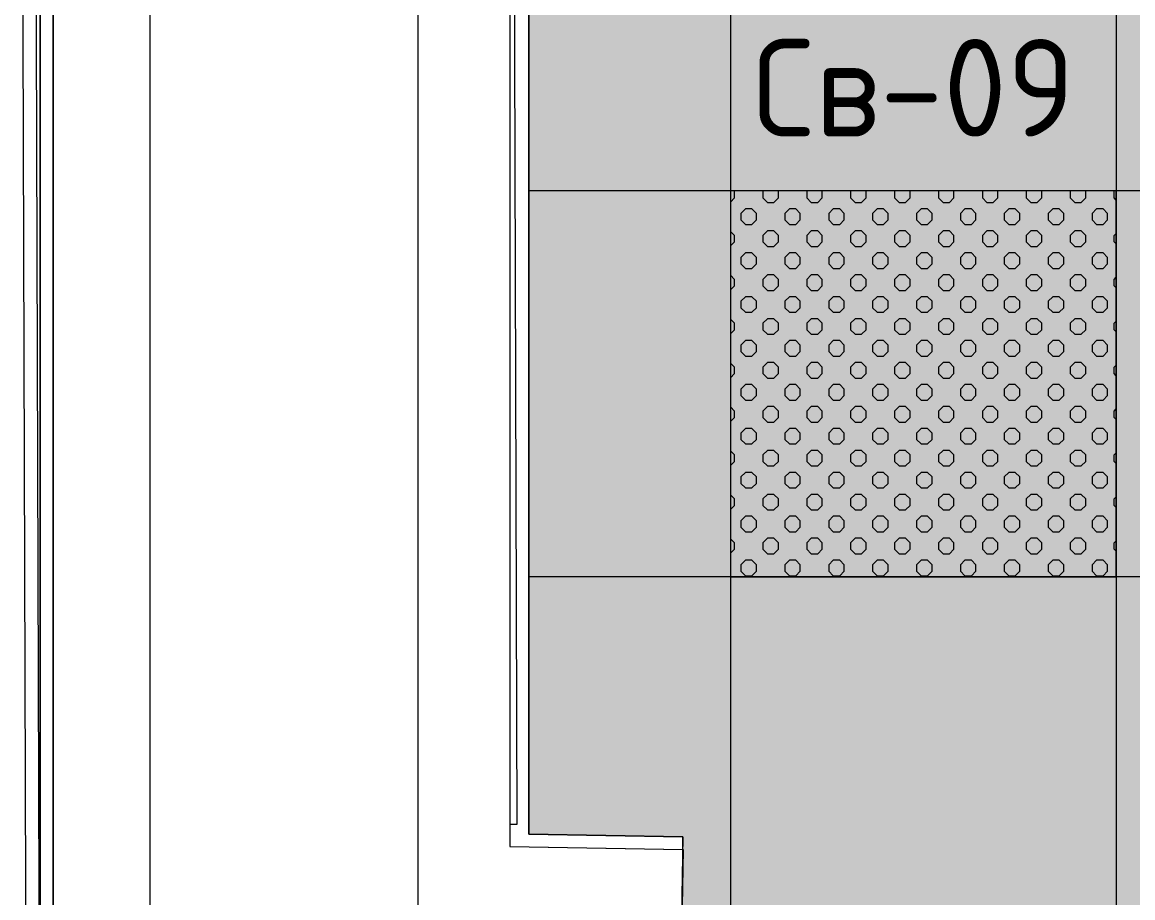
# Model space of a CAD drawing. Header units: millimetres. Extents: x -13069 to 207500, y -71366 to 56785.
# Drawn here: x 164211 to 165938, y 38998 to 40360 of the extents above; entities that cross this region are included whole.
import ezdxf

# ---------------------------------------------------------------- set-up
doc = ezdxf.new("R2010")
doc.units = ezdxf.units.MM
doc.layers.add('PDF _Подложка без мебели', color=7, linetype='Continuous')
doc.layers.add('PDF _Текст', color=7, linetype='Continuous')
doc.layers.add('PDF _Потолки', color=7, linetype='Continuous', lineweight=5, true_color=0x535353)
doc.layers.add('PDF _Ригели', color=7, linetype='Continuous', true_color=0x959595)
doc.layers.add('PDF _светильники', color=7, linetype='Continuous', true_color=0xffffff)
doc.styles.add('PDF GOST Common', font='GOST_Common.ttf')

msp = doc.modelspace()

# ---------------------------------------------------------------- hatches: boundary and pattern name
at = {"layer": 'PDF _Потолки', "true_color": 0xcae6ff, "transparency": 33554559}
msp.add_hatch(color=254, dxfattribs=at).paths.add_polyline_path([(164998.924, 42957.142), (171760.02, 42957.142), (171760.02, 41490.042), (166480.021, 41490.042), (166480.021, 39072.341), (166460.02, 39072.642), (166451.719, 38582.742), (167427.922, 38565.942), (167427.922, 34837.942), (165130.522, 34837.942), (165118.724, 38605.642), (165229.82, 38603.742), (165238.42, 39093.342), (164998.924, 39097.341)])

# ---------------------------------------------------------------- linework, layer by layer
at = {"layer": 'PDF _Подложка без мебели', "lineweight": 18}
msp.add_lwpolyline([(164826.622, -7031.659, -0.41419022), (165226.622, -7431.659, -0.4141845), (164826.622, -7831.659, -0.4141845), (164426.622, -7431.659, -0.41419022), (164826.622, -7031.659), (164826.622, 46201.342)], format="xyb", dxfattribs=at)
for points in [[(165717.021, 45297.142), (165717.021, 45357.142), (165717.021, 45477.142), (164408.921, 45477.142), (164408.921, 37577.142)], [(165697.02, 45297.142), (165697.02, 44967.142), (164968.919, 44967.142), (164968.919, 39077.943), (165238.725, 39073.342), (165231.224, 38633.442), (164968.919, 38637.843)], [(164968.919, 39077.943), (165238.023, 39073.342), (165238.42, 39093.342), (164998.924, 39097.341), (164998.924, 44937.142), (165697.02, 44937.142)], [(164968.919, 42710.043), (164980.021, 39112.242), (164968.919, 39112.242)], [(164238.92, 31716.342), (164210.624, 40837.142)], [(164230.619, 40837.142), (164238.92, 38174.443)], [(164237.919, 40837.142), (164237.919, 37562.142), (164238.92, 37562.142)], [(164238.92, 37577.142), (164238.92, 40837.142)]]:
    msp.add_lwpolyline(points, dxfattribs=at)
msp.add_lwpolyline([(164258.921, 37577.142), (164258.921, 40837.142)], close=True, dxfattribs=at)
at = {"layer": 'PDF _Потолки', "color": 7, "lineweight": 13}
msp.add_lwpolyline([(164998.924, 42957.142), (164998.924, 39097.341), (165238.42, 39093.342), (165229.82, 38603.742), (165118.724, 38605.642), (165130.522, 34837.942), (167427.922, 34837.942), (167427.922, 38565.942), (166451.719, 38582.742), (166460.02, 39072.642), (166480.021, 39072.341), (166480.021, 41490.042), (171760.02, 41490.042), (171760.02, 42957.142)], close=True, dxfattribs=at)
for points in [[(165312.321, 42957.142), (165312.321, 34837.942)], [(165912.321, 42957.142), (165912.321, 34837.942)], [(166480.021, 40097.543), (164998.924, 40097.543)], [(166480.021, 39497.543), (164998.924, 39497.543)]]:
    msp.add_lwpolyline(points, dxfattribs=at)
at = {"layer": 'PDF _Ригели', "color": 7, "lineweight": 18}
msp.add_lwpolyline([(164826.622, -2015.058), (164826.622, 46201.342)], dxfattribs=at)
at = {"layer": 'PDF _светильники', "lineweight": 20}
for points in [[(165312.321, 40080.142), (165318.62, 40086.543), (165318.62, 40096.542), (165317.723, 40097.442)], [(165363.725, 40097.442), (165362.822, 40096.542), (165362.822, 40086.543), (165369.822, 40079.443), (165379.82, 40079.443), (165386.924, 40086.543), (165386.924, 40096.542), (165385.923, 40097.442)], [(165432.023, 40097.442), (165431.022, 40096.542), (165431.022, 40086.543), (165438.121, 40079.443), (165448.124, 40079.443), (165455.223, 40086.543), (165455.223, 40096.542), (165454.222, 40097.442)], [(165500.322, 40097.442), (165499.321, 40096.542), (165499.321, 40086.543), (165506.419, 40079.443), (165516.423, 40079.443), (165523.521, 40086.543), (165523.521, 40096.542), (165522.52, 40097.442)], [(165568.62, 40097.442), (165567.619, 40096.542), (165567.619, 40086.543), (165574.723, 40079.443), (165584.721, 40079.443), (165591.819, 40086.543), (165591.819, 40096.542), (165590.824, 40097.442)], [(165636.821, 40097.442), (165635.923, 40096.542), (165635.923, 40086.543), (165643.022, 40079.443), (165653.019, 40079.443), (165660.02, 40086.543), (165660.02, 40096.542), (165659.123, 40097.442)], [(165705.119, 40097.442), (165704.222, 40096.542), (165704.222, 40086.543), (165711.222, 40079.443), (165721.22, 40079.443), (165728.324, 40086.543), (165728.324, 40096.542), (165727.421, 40097.442)], [(165773.423, 40097.442), (165772.52, 40096.542), (165772.52, 40086.543), (165779.521, 40079.443), (165789.524, 40079.443), (165796.623, 40086.543), (165796.623, 40096.542), (165795.719, 40097.442)], [(165841.722, 40097.442), (165840.721, 40096.542), (165840.721, 40086.543), (165847.819, 40079.443), (165857.823, 40079.443), (165864.921, 40086.543), (165864.921, 40096.542), (165863.92, 40097.442)], [(165912.321, 40083.242), (165909.019, 40086.543), (165909.019, 40096.542), (165910.02, 40097.442)], [(165312.321, 40011.943), (165318.62, 40018.243), (165318.62, 40028.242), (165312.321, 40034.542)], [(165912.321, 40015.042), (165909.019, 40018.243), (165909.019, 40028.242), (165912.321, 40031.442)], [(165312.321, 39943.643), (165318.62, 39949.941), (165318.62, 39959.942), (165312.321, 39966.342)], [(165912.321, 39946.742), (165909.019, 39949.941), (165909.019, 39959.942), (165912.321, 39963.243)], [(165312.321, 39875.343), (165318.62, 39881.642), (165318.62, 39891.642), (165312.321, 39898.042)], [(165912.321, 39878.442), (165909.019, 39881.642), (165909.019, 39891.642), (165912.321, 39894.943)], [(165312.321, 39807.041), (165318.62, 39813.342), (165318.62, 39823.342), (165312.321, 39829.742)], [(165912.321, 39810.142), (165909.019, 39813.342), (165909.019, 39823.342), (165912.321, 39826.643)], [(165312.321, 39738.742), (165318.62, 39745.143), (165318.62, 39755.142), (165312.321, 39761.442)], [(165912.321, 39741.842), (165909.019, 39745.143), (165909.019, 39755.142), (165912.321, 39758.341)], [(165312.321, 39670.442), (165318.62, 39676.843), (165318.62, 39686.842), (165312.321, 39693.142)], [(165912.321, 39673.542), (165909.019, 39676.843), (165909.019, 39686.842), (165912.321, 39690.042)], [(165312.321, 39602.243), (165318.62, 39608.543), (165318.62, 39618.542), (165312.321, 39624.842)], [(165912.321, 39605.342), (165909.019, 39608.543), (165909.019, 39618.542), (165912.321, 39621.742)], [(165312.321, 39533.943), (165318.62, 39540.241), (165318.62, 39550.242), (165312.321, 39556.642)], [(165912.321, 39537.042), (165909.019, 39540.241), (165909.019, 39550.242), (165912.321, 39553.543)]]:
    msp.add_lwpolyline(points, dxfattribs=at)
at = {"layer": 'PDF _светильники', "color": 7, "lineweight": 13}
msp.add_lwpolyline([(165312.321, 39497.442), (165912.321, 39497.442), (165912.321, 40097.442), (165312.321, 40097.442)], close=True, dxfattribs=at)
at = {"layer": 'PDF _светильники', "lineweight": 20}
for points in [[(165352.824, 40062.342), (165345.719, 40069.442), (165335.722, 40069.442), (165328.624, 40062.342), (165328.624, 40052.342), (165335.722, 40045.342), (165345.719, 40045.342), (165352.824, 40052.342)], [(165421.025, 40062.342), (165414.024, 40069.442), (165404.02, 40069.442), (165396.922, 40062.342), (165396.922, 40052.342), (165404.02, 40045.342), (165414.024, 40045.342), (165421.025, 40052.342)], [(165489.323, 40062.342), (165482.322, 40069.442), (165472.325, 40069.442), (165465.22, 40062.342), (165465.22, 40052.342), (165472.325, 40045.342), (165482.322, 40045.342), (165489.323, 40052.342)], [(165557.621, 40062.342), (165550.523, 40069.442), (165540.519, 40069.442), (165533.525, 40062.342), (165533.525, 40052.342), (165540.519, 40045.342), (165550.523, 40045.342), (165557.621, 40052.342)], [(165625.92, 40062.342), (165618.821, 40069.442), (165608.824, 40069.442), (165601.823, 40062.342), (165601.823, 40052.342), (165608.824, 40045.342), (165618.821, 40045.342), (165625.92, 40052.342)], [(165694.224, 40062.342), (165687.12, 40069.442), (165677.122, 40069.442), (165670.024, 40062.342), (165670.024, 40052.342), (165677.122, 40045.342), (165687.12, 40045.342), (165694.224, 40052.342)], [(165762.522, 40062.342), (165755.424, 40069.442), (165745.42, 40069.442), (165738.322, 40062.342), (165738.322, 40052.342), (165745.42, 40045.342), (165755.424, 40045.342), (165762.522, 40052.342)], [(165830.723, 40062.342), (165823.722, 40069.442), (165813.725, 40069.442), (165806.62, 40062.342), (165806.62, 40052.342), (165813.725, 40045.342), (165823.722, 40045.342), (165830.723, 40052.342)], [(165899.021, 40062.342), (165892.021, 40069.442), (165882.023, 40069.442), (165874.925, 40062.342), (165874.925, 40052.342), (165882.023, 40045.342), (165892.021, 40045.342), (165899.021, 40052.342)], [(165386.924, 40028.242), (165379.82, 40035.342), (165369.822, 40035.342), (165362.822, 40028.242), (165362.822, 40018.243), (165369.822, 40011.141), (165379.82, 40011.141), (165386.924, 40018.243)], [(165455.223, 40028.242), (165448.124, 40035.342), (165438.121, 40035.342), (165431.022, 40028.242), (165431.022, 40018.243), (165438.121, 40011.141), (165448.124, 40011.141), (165455.223, 40018.243)], [(165523.521, 40028.242), (165516.423, 40035.342), (165506.419, 40035.342), (165499.321, 40028.242), (165499.321, 40018.243), (165506.419, 40011.141), (165516.423, 40011.141), (165523.521, 40018.243)], [(165591.819, 40028.242), (165584.721, 40035.342), (165574.723, 40035.342), (165567.619, 40028.242), (165567.619, 40018.243), (165574.723, 40011.141), (165584.721, 40011.141), (165591.819, 40018.243)], [(165660.02, 40028.242), (165653.019, 40035.342), (165643.022, 40035.342), (165635.923, 40028.242), (165635.923, 40018.243), (165643.022, 40011.141), (165653.019, 40011.141), (165660.02, 40018.243)], [(165728.324, 40028.242), (165721.22, 40035.342), (165711.222, 40035.342), (165704.222, 40028.242), (165704.222, 40018.243), (165711.222, 40011.141), (165721.22, 40011.141), (165728.324, 40018.243)], [(165796.623, 40028.242), (165789.524, 40035.342), (165779.521, 40035.342), (165772.52, 40028.242), (165772.52, 40018.243), (165779.521, 40011.141), (165789.524, 40011.141), (165796.623, 40018.243)], [(165864.921, 40028.242), (165857.823, 40035.342), (165847.819, 40035.342), (165840.721, 40028.242), (165840.721, 40018.243), (165847.819, 40011.141), (165857.823, 40011.141), (165864.921, 40018.243)], [(165352.824, 39994.142), (165345.719, 40001.142), (165335.722, 40001.142), (165328.624, 39994.142), (165328.624, 39984.143), (165335.722, 39977.043), (165345.719, 39977.043), (165352.824, 39984.143)], [(165421.025, 39994.142), (165414.024, 40001.142), (165404.02, 40001.142), (165396.922, 39994.142), (165396.922, 39984.143), (165404.02, 39977.043), (165414.024, 39977.043), (165421.025, 39984.143)], [(165489.323, 39994.142), (165482.322, 40001.142), (165472.325, 40001.142), (165465.22, 39994.142), (165465.22, 39984.143), (165472.325, 39977.043), (165482.322, 39977.043), (165489.323, 39984.143)], [(165557.621, 39994.142), (165550.523, 40001.142), (165540.519, 40001.142), (165533.525, 39994.142), (165533.525, 39984.143), (165540.519, 39977.043), (165550.523, 39977.043), (165557.621, 39984.143)], [(165625.92, 39994.142), (165618.821, 40001.142), (165608.824, 40001.142), (165601.823, 39994.142), (165601.823, 39984.143), (165608.824, 39977.043), (165618.821, 39977.043), (165625.92, 39984.143)], [(165694.224, 39994.142), (165687.12, 40001.142), (165677.122, 40001.142), (165670.024, 39994.142), (165670.024, 39984.143), (165677.122, 39977.043), (165687.12, 39977.043), (165694.224, 39984.143)], [(165762.522, 39994.142), (165755.424, 40001.142), (165745.42, 40001.142), (165738.322, 39994.142), (165738.322, 39984.143), (165745.42, 39977.043), (165755.424, 39977.043), (165762.522, 39984.143)], [(165830.723, 39994.142), (165823.722, 40001.142), (165813.725, 40001.142), (165806.62, 39994.142), (165806.62, 39984.143), (165813.725, 39977.043), (165823.722, 39977.043), (165830.723, 39984.143)], [(165899.021, 39994.142), (165892.021, 40001.142), (165882.023, 40001.142), (165874.925, 39994.142), (165874.925, 39984.143), (165882.023, 39977.043), (165892.021, 39977.043), (165899.021, 39984.143)], [(165386.924, 39959.942), (165379.82, 39967.042), (165369.822, 39967.042), (165362.822, 39959.942), (165362.822, 39949.941), (165369.822, 39942.842), (165379.82, 39942.842), (165386.924, 39949.941)], [(165455.223, 39959.942), (165448.124, 39967.042), (165438.121, 39967.042), (165431.022, 39959.942), (165431.022, 39949.941), (165438.121, 39942.842), (165448.124, 39942.842), (165455.223, 39949.941)], [(165523.521, 39959.942), (165516.423, 39967.042), (165506.419, 39967.042), (165499.321, 39959.942), (165499.321, 39949.941), (165506.419, 39942.842), (165516.423, 39942.842), (165523.521, 39949.941)], [(165591.819, 39959.942), (165584.721, 39967.042), (165574.723, 39967.042), (165567.619, 39959.942), (165567.619, 39949.941), (165574.723, 39942.842), (165584.721, 39942.842), (165591.819, 39949.941)], [(165660.02, 39959.942), (165653.019, 39967.042), (165643.022, 39967.042), (165635.923, 39959.942), (165635.923, 39949.941), (165643.022, 39942.842), (165653.019, 39942.842), (165660.02, 39949.941)], [(165728.324, 39959.942), (165721.22, 39967.042), (165711.222, 39967.042), (165704.222, 39959.942), (165704.222, 39949.941), (165711.222, 39942.842), (165721.22, 39942.842), (165728.324, 39949.941)], [(165796.623, 39959.942), (165789.524, 39967.042), (165779.521, 39967.042), (165772.52, 39959.942), (165772.52, 39949.941), (165779.521, 39942.842), (165789.524, 39942.842), (165796.623, 39949.941)], [(165864.921, 39959.942), (165857.823, 39967.042), (165847.819, 39967.042), (165840.721, 39959.942), (165840.721, 39949.941), (165847.819, 39942.842), (165857.823, 39942.842), (165864.921, 39949.941)], [(165352.824, 39925.842), (165345.719, 39932.842), (165335.722, 39932.842), (165328.624, 39925.842), (165328.624, 39915.843), (165335.722, 39908.743), (165345.719, 39908.743), (165352.824, 39915.843)], [(165421.025, 39925.842), (165414.024, 39932.842), (165404.02, 39932.842), (165396.922, 39925.842), (165396.922, 39915.843), (165404.02, 39908.743), (165414.024, 39908.743), (165421.025, 39915.843)], [(165489.323, 39925.842), (165482.322, 39932.842), (165472.325, 39932.842), (165465.22, 39925.842), (165465.22, 39915.843), (165472.325, 39908.743), (165482.322, 39908.743), (165489.323, 39915.843)], [(165557.621, 39925.842), (165550.523, 39932.842), (165540.519, 39932.842), (165533.525, 39925.842), (165533.525, 39915.843), (165540.519, 39908.743), (165550.523, 39908.743), (165557.621, 39915.843)], [(165625.92, 39925.842), (165618.821, 39932.842), (165608.824, 39932.842), (165601.823, 39925.842), (165601.823, 39915.843), (165608.824, 39908.743), (165618.821, 39908.743), (165625.92, 39915.843)], [(165694.224, 39925.842), (165687.12, 39932.842), (165677.122, 39932.842), (165670.024, 39925.842), (165670.024, 39915.843), (165677.122, 39908.743), (165687.12, 39908.743), (165694.224, 39915.843)], [(165762.522, 39925.842), (165755.424, 39932.842), (165745.42, 39932.842), (165738.322, 39925.842), (165738.322, 39915.843), (165745.42, 39908.743), (165755.424, 39908.743), (165762.522, 39915.843)], [(165830.723, 39925.842), (165823.722, 39932.842), (165813.725, 39932.842), (165806.62, 39925.842), (165806.62, 39915.843), (165813.725, 39908.743), (165823.722, 39908.743), (165830.723, 39915.843)], [(165899.021, 39925.842), (165892.021, 39932.842), (165882.023, 39932.842), (165874.925, 39925.842), (165874.925, 39915.843), (165882.023, 39908.743), (165892.021, 39908.743), (165899.021, 39915.843)], [(165386.924, 39891.642), (165379.82, 39898.742), (165369.822, 39898.742), (165362.822, 39891.642), (165362.822, 39881.642), (165369.822, 39874.642), (165379.82, 39874.642), (165386.924, 39881.642)], [(165455.223, 39891.642), (165448.124, 39898.742), (165438.121, 39898.742), (165431.022, 39891.642), (165431.022, 39881.642), (165438.121, 39874.642), (165448.124, 39874.642), (165455.223, 39881.642)], [(165523.521, 39891.642), (165516.423, 39898.742), (165506.419, 39898.742), (165499.321, 39891.642), (165499.321, 39881.642), (165506.419, 39874.642), (165516.423, 39874.642), (165523.521, 39881.642)], [(165591.819, 39891.642), (165584.721, 39898.742), (165574.723, 39898.742), (165567.619, 39891.642), (165567.619, 39881.642), (165574.723, 39874.642), (165584.721, 39874.642), (165591.819, 39881.642)], [(165660.02, 39891.642), (165653.019, 39898.742), (165643.022, 39898.742), (165635.923, 39891.642), (165635.923, 39881.642), (165643.022, 39874.642), (165653.019, 39874.642), (165660.02, 39881.642)], [(165728.324, 39891.642), (165721.22, 39898.742), (165711.222, 39898.742), (165704.222, 39891.642), (165704.222, 39881.642), (165711.222, 39874.642), (165721.22, 39874.642), (165728.324, 39881.642)], [(165796.623, 39891.642), (165789.524, 39898.742), (165779.521, 39898.742), (165772.52, 39891.642), (165772.52, 39881.642), (165779.521, 39874.642), (165789.524, 39874.642), (165796.623, 39881.642)], [(165864.921, 39891.642), (165857.823, 39898.742), (165847.819, 39898.742), (165840.721, 39891.642), (165840.721, 39881.642), (165847.819, 39874.642), (165857.823, 39874.642), (165864.921, 39881.642)], [(165352.824, 39857.542), (165345.719, 39864.642), (165335.722, 39864.642), (165328.624, 39857.542), (165328.624, 39847.543), (165335.722, 39840.443), (165345.719, 39840.443), (165352.824, 39847.543)], [(165421.025, 39857.542), (165414.024, 39864.642), (165404.02, 39864.642), (165396.922, 39857.542), (165396.922, 39847.543), (165404.02, 39840.443), (165414.024, 39840.443), (165421.025, 39847.543)], [(165489.323, 39857.542), (165482.322, 39864.642), (165472.325, 39864.642), (165465.22, 39857.542), (165465.22, 39847.543), (165472.325, 39840.443), (165482.322, 39840.443), (165489.323, 39847.543)], [(165557.621, 39857.542), (165550.523, 39864.642), (165540.519, 39864.642), (165533.525, 39857.542), (165533.525, 39847.543), (165540.519, 39840.443), (165550.523, 39840.443), (165557.621, 39847.543)], [(165625.92, 39857.542), (165618.821, 39864.642), (165608.824, 39864.642), (165601.823, 39857.542), (165601.823, 39847.543), (165608.824, 39840.443), (165618.821, 39840.443), (165625.92, 39847.543)], [(165694.224, 39857.542), (165687.12, 39864.642), (165677.122, 39864.642), (165670.024, 39857.542), (165670.024, 39847.543), (165677.122, 39840.443), (165687.12, 39840.443), (165694.224, 39847.543)], [(165762.522, 39857.542), (165755.424, 39864.642), (165745.42, 39864.642), (165738.322, 39857.542), (165738.322, 39847.543), (165745.42, 39840.443), (165755.424, 39840.443), (165762.522, 39847.543)], [(165830.723, 39857.542), (165823.722, 39864.642), (165813.725, 39864.642), (165806.62, 39857.542), (165806.62, 39847.543), (165813.725, 39840.443), (165823.722, 39840.443), (165830.723, 39847.543)], [(165899.021, 39857.542), (165892.021, 39864.642), (165882.023, 39864.642), (165874.925, 39857.542), (165874.925, 39847.543), (165882.023, 39840.443), (165892.021, 39840.443), (165899.021, 39847.543)], [(165386.924, 39823.342), (165379.82, 39830.442), (165369.822, 39830.442), (165362.822, 39823.342), (165362.822, 39813.342), (165369.822, 39806.343), (165379.82, 39806.343), (165386.924, 39813.342)], [(165455.223, 39823.342), (165448.124, 39830.442), (165438.121, 39830.442), (165431.022, 39823.342), (165431.022, 39813.342), (165438.121, 39806.343), (165448.124, 39806.343), (165455.223, 39813.342)], [(165523.521, 39823.342), (165516.423, 39830.442), (165506.419, 39830.442), (165499.321, 39823.342), (165499.321, 39813.342), (165506.419, 39806.343), (165516.423, 39806.343), (165523.521, 39813.342)], [(165591.819, 39823.342), (165584.721, 39830.442), (165574.723, 39830.442), (165567.619, 39823.342), (165567.619, 39813.342), (165574.723, 39806.343), (165584.721, 39806.343), (165591.819, 39813.342)], [(165660.02, 39823.342), (165653.019, 39830.442), (165643.022, 39830.442), (165635.923, 39823.342), (165635.923, 39813.342), (165643.022, 39806.343), (165653.019, 39806.343), (165660.02, 39813.342)], [(165728.324, 39823.342), (165721.22, 39830.442), (165711.222, 39830.442), (165704.222, 39823.342), (165704.222, 39813.342), (165711.222, 39806.343), (165721.22, 39806.343), (165728.324, 39813.342)], [(165796.623, 39823.342), (165789.524, 39830.442), (165779.521, 39830.442), (165772.52, 39823.342), (165772.52, 39813.342), (165779.521, 39806.343), (165789.524, 39806.343), (165796.623, 39813.342)], [(165864.921, 39823.342), (165857.823, 39830.442), (165847.819, 39830.442), (165840.721, 39823.342), (165840.721, 39813.342), (165847.819, 39806.343), (165857.823, 39806.343), (165864.921, 39813.342)], [(165352.824, 39789.242), (165345.719, 39796.342), (165335.722, 39796.342), (165328.624, 39789.242), (165328.624, 39779.241), (165335.722, 39772.142), (165345.719, 39772.142), (165352.824, 39779.241)], [(165421.025, 39789.242), (165414.024, 39796.342), (165404.02, 39796.342), (165396.922, 39789.242), (165396.922, 39779.241), (165404.02, 39772.142), (165414.024, 39772.142), (165421.025, 39779.241)], [(165489.323, 39789.242), (165482.322, 39796.342), (165472.325, 39796.342), (165465.22, 39789.242), (165465.22, 39779.241), (165472.325, 39772.142), (165482.322, 39772.142), (165489.323, 39779.241)], [(165557.621, 39789.242), (165550.523, 39796.342), (165540.519, 39796.342), (165533.525, 39789.242), (165533.525, 39779.241), (165540.519, 39772.142), (165550.523, 39772.142), (165557.621, 39779.241)], [(165625.92, 39789.242), (165618.821, 39796.342), (165608.824, 39796.342), (165601.823, 39789.242), (165601.823, 39779.241), (165608.824, 39772.142), (165618.821, 39772.142), (165625.92, 39779.241)], [(165694.224, 39789.242), (165687.12, 39796.342), (165677.122, 39796.342), (165670.024, 39789.242), (165670.024, 39779.241), (165677.122, 39772.142), (165687.12, 39772.142), (165694.224, 39779.241)], [(165762.522, 39789.242), (165755.424, 39796.342), (165745.42, 39796.342), (165738.322, 39789.242), (165738.322, 39779.241), (165745.42, 39772.142), (165755.424, 39772.142), (165762.522, 39779.241)], [(165830.723, 39789.242), (165823.722, 39796.342), (165813.725, 39796.342), (165806.62, 39789.242), (165806.62, 39779.241), (165813.725, 39772.142), (165823.722, 39772.142), (165830.723, 39779.241)], [(165899.021, 39789.242), (165892.021, 39796.342), (165882.023, 39796.342), (165874.925, 39789.242), (165874.925, 39779.241), (165882.023, 39772.142), (165892.021, 39772.142), (165899.021, 39779.241)], [(165386.924, 39755.142), (165379.82, 39762.142), (165369.822, 39762.142), (165362.822, 39755.142), (165362.822, 39745.143), (165369.822, 39738.043), (165379.82, 39738.043), (165386.924, 39745.143)], [(165455.223, 39755.142), (165448.124, 39762.142), (165438.121, 39762.142), (165431.022, 39755.142), (165431.022, 39745.143), (165438.121, 39738.043), (165448.124, 39738.043), (165455.223, 39745.143)], [(165523.521, 39755.142), (165516.423, 39762.142), (165506.419, 39762.142), (165499.321, 39755.142), (165499.321, 39745.143), (165506.419, 39738.043), (165516.423, 39738.043), (165523.521, 39745.143)], [(165591.819, 39755.142), (165584.721, 39762.142), (165574.723, 39762.142), (165567.619, 39755.142), (165567.619, 39745.143), (165574.723, 39738.043), (165584.721, 39738.043), (165591.819, 39745.143)], [(165660.02, 39755.142), (165653.019, 39762.142), (165643.022, 39762.142), (165635.923, 39755.142), (165635.923, 39745.143), (165643.022, 39738.043), (165653.019, 39738.043), (165660.02, 39745.143)], [(165728.324, 39755.142), (165721.22, 39762.142), (165711.222, 39762.142), (165704.222, 39755.142), (165704.222, 39745.143), (165711.222, 39738.043), (165721.22, 39738.043), (165728.324, 39745.143)], [(165796.623, 39755.142), (165789.524, 39762.142), (165779.521, 39762.142), (165772.52, 39755.142), (165772.52, 39745.143), (165779.521, 39738.043), (165789.524, 39738.043), (165796.623, 39745.143)], [(165864.921, 39755.142), (165857.823, 39762.142), (165847.819, 39762.142), (165840.721, 39755.142), (165840.721, 39745.143), (165847.819, 39738.043), (165857.823, 39738.043), (165864.921, 39745.143)], [(165352.824, 39720.942), (165345.719, 39728.042), (165335.722, 39728.042), (165328.624, 39720.942), (165328.624, 39710.942), (165335.722, 39703.942), (165345.719, 39703.942), (165352.824, 39710.942)], [(165421.025, 39720.942), (165414.024, 39728.042), (165404.02, 39728.042), (165396.922, 39720.942), (165396.922, 39710.942), (165404.02, 39703.942), (165414.024, 39703.942), (165421.025, 39710.942)], [(165489.323, 39720.942), (165482.322, 39728.042), (165472.325, 39728.042), (165465.22, 39720.942), (165465.22, 39710.942), (165472.325, 39703.942), (165482.322, 39703.942), (165489.323, 39710.942)], [(165557.621, 39720.942), (165550.523, 39728.042), (165540.519, 39728.042), (165533.525, 39720.942), (165533.525, 39710.942), (165540.519, 39703.942), (165550.523, 39703.942), (165557.621, 39710.942)], [(165625.92, 39720.942), (165618.821, 39728.042), (165608.824, 39728.042), (165601.823, 39720.942), (165601.823, 39710.942), (165608.824, 39703.942), (165618.821, 39703.942), (165625.92, 39710.942)], [(165694.224, 39720.942), (165687.12, 39728.042), (165677.122, 39728.042), (165670.024, 39720.942), (165670.024, 39710.942), (165677.122, 39703.942), (165687.12, 39703.942), (165694.224, 39710.942)], [(165762.522, 39720.942), (165755.424, 39728.042), (165745.42, 39728.042), (165738.322, 39720.942), (165738.322, 39710.942), (165745.42, 39703.942), (165755.424, 39703.942), (165762.522, 39710.942)], [(165830.723, 39720.942), (165823.722, 39728.042), (165813.725, 39728.042), (165806.62, 39720.942), (165806.62, 39710.942), (165813.725, 39703.942), (165823.722, 39703.942), (165830.723, 39710.942)], [(165899.021, 39720.942), (165892.021, 39728.042), (165882.023, 39728.042), (165874.925, 39720.942), (165874.925, 39710.942), (165882.023, 39703.942), (165892.021, 39703.942), (165899.021, 39710.942)], [(165386.924, 39686.842), (165379.82, 39693.942), (165369.822, 39693.942), (165362.822, 39686.842), (165362.822, 39676.843), (165369.822, 39669.743), (165379.82, 39669.743), (165386.924, 39676.843)], [(165455.223, 39686.842), (165448.124, 39693.942), (165438.121, 39693.942), (165431.022, 39686.842), (165431.022, 39676.843), (165438.121, 39669.743), (165448.124, 39669.743), (165455.223, 39676.843)], [(165523.521, 39686.842), (165516.423, 39693.942), (165506.419, 39693.942), (165499.321, 39686.842), (165499.321, 39676.843), (165506.419, 39669.743), (165516.423, 39669.743), (165523.521, 39676.843)], [(165591.819, 39686.842), (165584.721, 39693.942), (165574.723, 39693.942), (165567.619, 39686.842), (165567.619, 39676.843), (165574.723, 39669.743), (165584.721, 39669.743), (165591.819, 39676.843)], [(165660.02, 39686.842), (165653.019, 39693.942), (165643.022, 39693.942), (165635.923, 39686.842), (165635.923, 39676.843), (165643.022, 39669.743), (165653.019, 39669.743), (165660.02, 39676.843)], [(165728.324, 39686.842), (165721.22, 39693.942), (165711.222, 39693.942), (165704.222, 39686.842), (165704.222, 39676.843), (165711.222, 39669.743), (165721.22, 39669.743), (165728.324, 39676.843)], [(165796.623, 39686.842), (165789.524, 39693.942), (165779.521, 39693.942), (165772.52, 39686.842), (165772.52, 39676.843), (165779.521, 39669.743), (165789.524, 39669.743), (165796.623, 39676.843)], [(165864.921, 39686.842), (165857.823, 39693.942), (165847.819, 39693.942), (165840.721, 39686.842), (165840.721, 39676.843), (165847.819, 39669.743), (165857.823, 39669.743), (165864.921, 39676.843)], [(165352.824, 39652.642), (165345.719, 39659.742), (165335.722, 39659.742), (165328.624, 39652.642), (165328.624, 39642.642), (165335.722, 39635.642), (165345.719, 39635.642), (165352.824, 39642.642)], [(165421.025, 39652.642), (165414.024, 39659.742), (165404.02, 39659.742), (165396.922, 39652.642), (165396.922, 39642.642), (165404.02, 39635.642), (165414.024, 39635.642), (165421.025, 39642.642)], [(165489.323, 39652.642), (165482.322, 39659.742), (165472.325, 39659.742), (165465.22, 39652.642), (165465.22, 39642.642), (165472.325, 39635.642), (165482.322, 39635.642), (165489.323, 39642.642)], [(165557.621, 39652.642), (165550.523, 39659.742), (165540.519, 39659.742), (165533.525, 39652.642), (165533.525, 39642.642), (165540.519, 39635.642), (165550.523, 39635.642), (165557.621, 39642.642)], [(165625.92, 39652.642), (165618.821, 39659.742), (165608.824, 39659.742), (165601.823, 39652.642), (165601.823, 39642.642), (165608.824, 39635.642), (165618.821, 39635.642), (165625.92, 39642.642)], [(165694.224, 39652.642), (165687.12, 39659.742), (165677.122, 39659.742), (165670.024, 39652.642), (165670.024, 39642.642), (165677.122, 39635.642), (165687.12, 39635.642), (165694.224, 39642.642)], [(165762.522, 39652.642), (165755.424, 39659.742), (165745.42, 39659.742), (165738.322, 39652.642), (165738.322, 39642.642), (165745.42, 39635.642), (165755.424, 39635.642), (165762.522, 39642.642)], [(165830.723, 39652.642), (165823.722, 39659.742), (165813.725, 39659.742), (165806.62, 39652.642), (165806.62, 39642.642), (165813.725, 39635.642), (165823.722, 39635.642), (165830.723, 39642.642)], [(165899.021, 39652.642), (165892.021, 39659.742), (165882.023, 39659.742), (165874.925, 39652.642), (165874.925, 39642.642), (165882.023, 39635.642), (165892.021, 39635.642), (165899.021, 39642.642)], [(165386.924, 39618.542), (165379.82, 39625.642), (165369.822, 39625.642), (165362.822, 39618.542), (165362.822, 39608.543), (165369.822, 39601.441), (165379.82, 39601.441), (165386.924, 39608.543)], [(165455.223, 39618.542), (165448.124, 39625.642), (165438.121, 39625.642), (165431.022, 39618.542), (165431.022, 39608.543), (165438.121, 39601.441), (165448.124, 39601.441), (165455.223, 39608.543)], [(165523.521, 39618.542), (165516.423, 39625.642), (165506.419, 39625.642), (165499.321, 39618.542), (165499.321, 39608.543), (165506.419, 39601.441), (165516.423, 39601.441), (165523.521, 39608.543)], [(165591.819, 39618.542), (165584.721, 39625.642), (165574.723, 39625.642), (165567.619, 39618.542), (165567.619, 39608.543), (165574.723, 39601.441), (165584.721, 39601.441), (165591.819, 39608.543)], [(165660.02, 39618.542), (165653.019, 39625.642), (165643.022, 39625.642), (165635.923, 39618.542), (165635.923, 39608.543), (165643.022, 39601.441), (165653.019, 39601.441), (165660.02, 39608.543)], [(165728.324, 39618.542), (165721.22, 39625.642), (165711.222, 39625.642), (165704.222, 39618.542), (165704.222, 39608.543), (165711.222, 39601.441), (165721.22, 39601.441), (165728.324, 39608.543)], [(165796.623, 39618.542), (165789.524, 39625.642), (165779.521, 39625.642), (165772.52, 39618.542), (165772.52, 39608.543), (165779.521, 39601.441), (165789.524, 39601.441), (165796.623, 39608.543)], [(165864.921, 39618.542), (165857.823, 39625.642), (165847.819, 39625.642), (165840.721, 39618.542), (165840.721, 39608.543), (165847.819, 39601.441), (165857.823, 39601.441), (165864.921, 39608.543)], [(165352.824, 39584.442), (165345.719, 39591.442), (165335.722, 39591.442), (165328.624, 39584.442), (165328.624, 39574.443), (165335.722, 39567.343), (165345.719, 39567.343), (165352.824, 39574.443)], [(165421.025, 39584.442), (165414.024, 39591.442), (165404.02, 39591.442), (165396.922, 39584.442), (165396.922, 39574.443), (165404.02, 39567.343), (165414.024, 39567.343), (165421.025, 39574.443)], [(165489.323, 39584.442), (165482.322, 39591.442), (165472.325, 39591.442), (165465.22, 39584.442), (165465.22, 39574.443), (165472.325, 39567.343), (165482.322, 39567.343), (165489.323, 39574.443)], [(165557.621, 39584.442), (165550.523, 39591.442), (165540.519, 39591.442), (165533.525, 39584.442), (165533.525, 39574.443), (165540.519, 39567.343), (165550.523, 39567.343), (165557.621, 39574.443)], [(165625.92, 39584.442), (165618.821, 39591.442), (165608.824, 39591.442), (165601.823, 39584.442), (165601.823, 39574.443), (165608.824, 39567.343), (165618.821, 39567.343), (165625.92, 39574.443)], [(165694.224, 39584.442), (165687.12, 39591.442), (165677.122, 39591.442), (165670.024, 39584.442), (165670.024, 39574.443), (165677.122, 39567.343), (165687.12, 39567.343), (165694.224, 39574.443)], [(165762.522, 39584.442), (165755.424, 39591.442), (165745.42, 39591.442), (165738.322, 39584.442), (165738.322, 39574.443), (165745.42, 39567.343), (165755.424, 39567.343), (165762.522, 39574.443)], [(165830.723, 39584.442), (165823.722, 39591.442), (165813.725, 39591.442), (165806.62, 39584.442), (165806.62, 39574.443), (165813.725, 39567.343), (165823.722, 39567.343), (165830.723, 39574.443)], [(165899.021, 39584.442), (165892.021, 39591.442), (165882.023, 39591.442), (165874.925, 39584.442), (165874.925, 39574.443), (165882.023, 39567.343), (165892.021, 39567.343), (165899.021, 39574.443)], [(165386.924, 39550.242), (165379.82, 39557.342), (165369.822, 39557.342), (165362.822, 39550.242), (165362.822, 39540.241), (165369.822, 39533.142), (165379.82, 39533.142), (165386.924, 39540.241)], [(165455.223, 39550.242), (165448.124, 39557.342), (165438.121, 39557.342), (165431.022, 39550.242), (165431.022, 39540.241), (165438.121, 39533.142), (165448.124, 39533.142), (165455.223, 39540.241)], [(165523.521, 39550.242), (165516.423, 39557.342), (165506.419, 39557.342), (165499.321, 39550.242), (165499.321, 39540.241), (165506.419, 39533.142), (165516.423, 39533.142), (165523.521, 39540.241)], [(165591.819, 39550.242), (165584.721, 39557.342), (165574.723, 39557.342), (165567.619, 39550.242), (165567.619, 39540.241), (165574.723, 39533.142), (165584.721, 39533.142), (165591.819, 39540.241)], [(165660.02, 39550.242), (165653.019, 39557.342), (165643.022, 39557.342), (165635.923, 39550.242), (165635.923, 39540.241), (165643.022, 39533.142), (165653.019, 39533.142), (165660.02, 39540.241)], [(165728.324, 39550.242), (165721.22, 39557.342), (165711.222, 39557.342), (165704.222, 39550.242), (165704.222, 39540.241), (165711.222, 39533.142), (165721.22, 39533.142), (165728.324, 39540.241)], [(165796.623, 39550.242), (165789.524, 39557.342), (165779.521, 39557.342), (165772.52, 39550.242), (165772.52, 39540.241), (165779.521, 39533.142), (165789.524, 39533.142), (165796.623, 39540.241)], [(165864.921, 39550.242), (165857.823, 39557.342), (165847.819, 39557.342), (165840.721, 39550.242), (165840.721, 39540.241), (165847.819, 39533.142), (165857.823, 39533.142), (165864.921, 39540.241)], [(165352.824, 39516.142), (165345.719, 39523.142), (165335.722, 39523.142), (165328.624, 39516.142), (165328.624, 39506.143), (165335.722, 39499.043), (165345.719, 39499.043), (165352.824, 39506.143)], [(165421.025, 39516.142), (165414.024, 39523.142), (165404.02, 39523.142), (165396.922, 39516.142), (165396.922, 39506.143), (165404.02, 39499.043), (165414.024, 39499.043), (165421.025, 39506.143)], [(165489.323, 39516.142), (165482.322, 39523.142), (165472.325, 39523.142), (165465.22, 39516.142), (165465.22, 39506.143), (165472.325, 39499.043), (165482.322, 39499.043), (165489.323, 39506.143)], [(165557.621, 39516.142), (165550.523, 39523.142), (165540.519, 39523.142), (165533.525, 39516.142), (165533.525, 39506.143), (165540.519, 39499.043), (165550.523, 39499.043), (165557.621, 39506.143)], [(165625.92, 39516.142), (165618.821, 39523.142), (165608.824, 39523.142), (165601.823, 39516.142), (165601.823, 39506.143), (165608.824, 39499.043), (165618.821, 39499.043), (165625.92, 39506.143)], [(165694.224, 39516.142), (165687.12, 39523.142), (165677.122, 39523.142), (165670.024, 39516.142), (165670.024, 39506.143), (165677.122, 39499.043), (165687.12, 39499.043), (165694.224, 39506.143)], [(165762.522, 39516.142), (165755.424, 39523.142), (165745.42, 39523.142), (165738.322, 39516.142), (165738.322, 39506.143), (165745.42, 39499.043), (165755.424, 39499.043), (165762.522, 39506.143)], [(165830.723, 39516.142), (165823.722, 39523.142), (165813.725, 39523.142), (165806.62, 39516.142), (165806.62, 39506.143), (165813.725, 39499.043), (165823.722, 39499.043), (165830.723, 39506.143)], [(165899.021, 39516.142), (165892.021, 39523.142), (165882.023, 39523.142), (165874.925, 39516.142), (165874.925, 39506.143), (165882.023, 39499.043), (165892.021, 39499.043), (165899.021, 39506.143)]]:
    msp.add_lwpolyline(points, close=True, dxfattribs=at)
at = {"layer": 'PDF _светильники', "color": 53, "lineweight": 0, "true_color": 0xf7e046, "transparency": 33554559}
msp.add_solid([(165312.321, 39497.442), (165912.321, 39497.442), (165312.321, 40097.442), (165912.321, 40097.442)], dxfattribs=at)

# ---------------------------------------------------------------- texts
at = {"layer": 'PDF _Текст', "insert": (165346.945, 40257.829), "char_height": 151.5063, "attachment_point": 4, "style": 'PDF GOST Common'}
msp.add_mtext('Св-09', dxfattribs=at)

doc.saveas('drawing.dxf')
